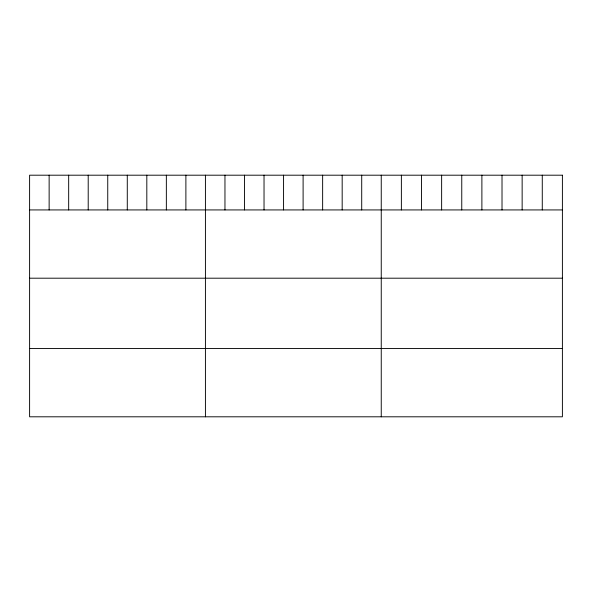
<?xml version="1.0" encoding="UTF-8"?>
<svg xmlns="http://www.w3.org/2000/svg" width="592" height="592" viewBox="0 0 592 592"><rect width="100%" height="100%" fill="white"/><g stroke="black" fill="none" stroke-linecap="round" stroke-linejoin="round"><path stroke-width="0.89" d="M29.6 209.931L562.4 209.931M29.6 278.196L562.4 278.196M29.6 348.533L562.4 348.533M542.272 175.195L542.272 209.931M522.144 175.195L522.144 209.931M502.016 175.195L502.016 209.931M481.888 175.195L481.888 209.931M461.76 175.195L461.76 209.931M441.632 175.195L441.632 209.931M421.504 175.195L421.504 209.931M401.376 175.195L401.376 209.931M381.248 175.195L381.248 416.805M361.712 175.195L361.712 209.931M342.176 175.195L342.176 209.931M322.64 175.195L322.64 209.931M303.104 175.195L303.104 209.931M283.568 175.195L283.568 209.931M264.032 175.195L264.032 209.931M244.496 175.195L244.496 209.931M224.96 175.195L224.96 209.931M205.424 175.195L205.424 416.805M185.888 175.195L185.888 209.931M166.352 175.195L166.352 209.931M146.816 175.195L146.816 209.931M127.28 175.195L127.28 209.931M107.744 175.195L107.744 209.931M88.208 175.195L88.208 209.931M68.672 175.195L68.672 209.931M49.136 175.195L49.136 209.931M562.4 175.195L29.6 175.195L29.6 416.805L562.4 416.805L562.4 175.195"/></g></svg>
